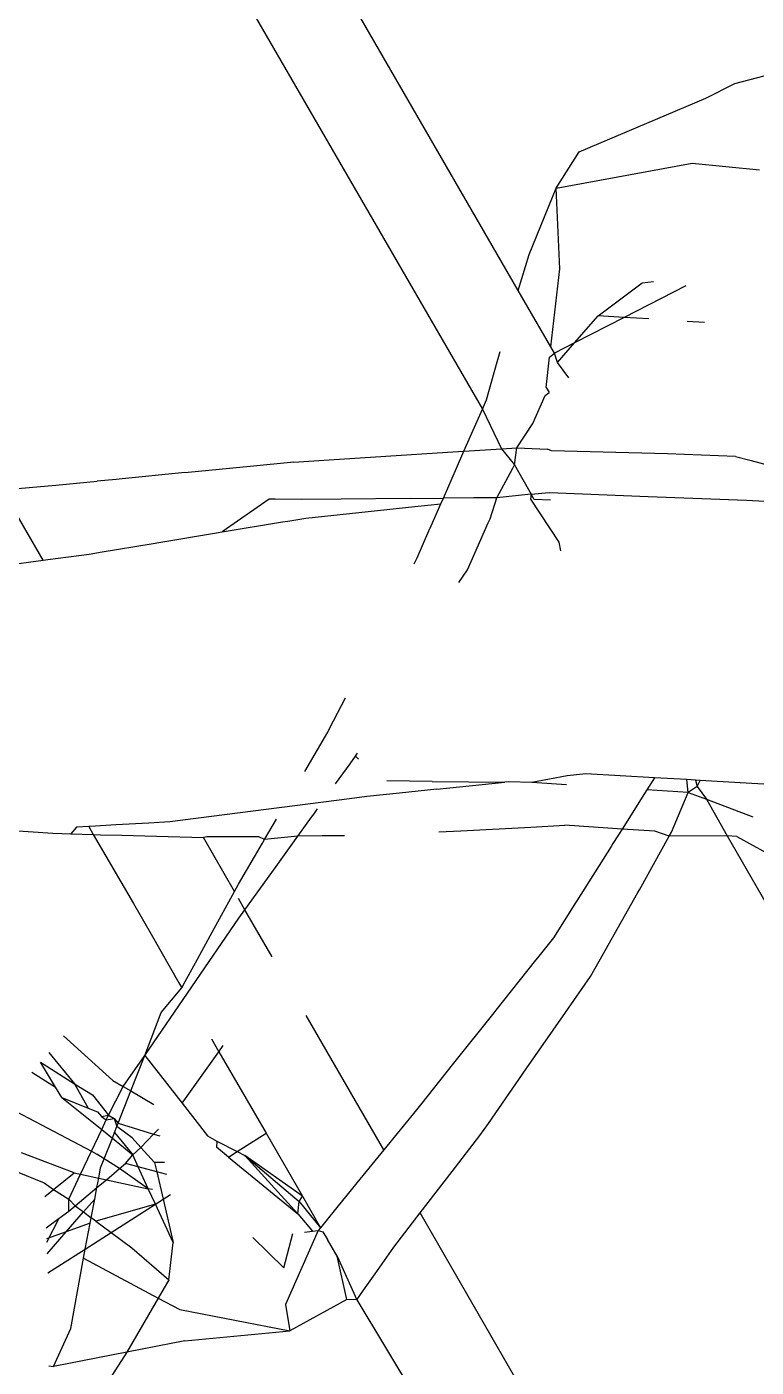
# Model space of a CAD drawing. Header units: inches. Extents: x 3324238 to 135265466, y -1036581 to 20094598.
# Drawn here: x 3354732.8225 to 3354733.0549, y -519084.1146 to -519083.6875 of the extents above; entities that cross this region are included whole.
import ezdxf

# ---------------------------------------------------------------- set-up
doc = ezdxf.new("R2010")
doc.units = ezdxf.units.IN
doc.header["$MEASUREMENT"] = 0
doc.layers.add('FURNITURE', color=32, linetype='Continuous', lineweight=13)

msp = doc.modelspace()

# ---------------------------------------------------------------- linework, layer by layer
for p, q in [((3354731.9465, -519082.04324, 0.00267), (3354732.96768, -519083.80932, 0.00267)), ((3354732.97903, -519083.77154, 0.00267), (3354732.00355, -519082.0823, 0.00267)), ((3354733.04811, -519083.70561, 0.00267), (3354733.0894, -519083.69473, 0.00267)), ((3354733.03885, -519083.71022, 0.00267), (3354733.04811, -519083.70561, 0.00267)), ((3354732.99854, -519083.7273, 0.00267), (3354733.03885, -519083.71022, 0.00267)), ((3354732.99113, -519083.73894, 0.00267), (3354732.99854, -519083.7273, 0.00267)), ((3354732.99113, -519083.73894, 0.00267), (3354733.03452, -519083.73092, 0.00267)), ((3354733.03452, -519083.73092, 0.00267), (3354733.05598, -519083.73312, 0.00267)), ((3354732.98261, -519083.76006, 0.00267), (3354732.99113, -519083.73894, 0.00267)), ((3354732.99231, -519083.7646, 0.00267), (3354732.99113, -519083.73894, 0.00267)), ((3354732.97903, -519083.77154, 0.00267), (3354732.98261, -519083.76006, 0.00267)), ((3354732.98947, -519083.78946, 0.00267), (3354732.99231, -519083.7646, 0.00267)), ((3354733.00457, -519083.77954, 0.00267), (3354733.01854, -519083.76906, 0.00267)), ((3354733.03243, -519083.77002, 0.00267), (3354733.01281, -519083.78008, 0.00267)), ((3354733.01854, -519083.76906, 0.00267), (3354733.0222, -519083.76864, 0.00267)), ((3354732.98947, -519083.78946, 0.00267), (3354732.97903, -519083.77154, 0.00267)), ((3354732.99705, -519083.78816, 0.00267), (3354733.00457, -519083.77954, 0.00267)), ((3354733.01281, -519083.78008, 0.00267), (3354732.99705, -519083.78816, 0.00267)), ((3354733.01281, -519083.78008, 0.00267), (3354733.00457, -519083.77954, 0.00267)), ((3354733.02067, -519083.78059, 0.00267), (3354733.01281, -519083.78008, 0.00267)), ((3354733.03846, -519083.78175, 0.00267), (3354733.03295, -519083.78139, 0.00267)), ((3354732.97272, -519083.7932, 0.00267), (3354732.97338, -519083.7909, 0.00267)), ((3354732.98909, -519083.79273, 0.00267), (3354732.99062, -519083.79145, 0.00267)), ((3354732.99062, -519083.79145, 0.00267), (3354732.98947, -519083.78946, 0.00267)), ((3354732.99705, -519083.78816, 0.00267), (3354732.99062, -519083.79145, 0.00267)), ((3354732.9916, -519083.79441, 0.00267), (3354732.99062, -519083.79145, 0.00267)), ((3354732.9916, -519083.79441, 0.00267), (3354732.99705, -519083.78816, 0.00267)), ((3354732.96897, -519083.80636, 0.00267), (3354732.97241, -519083.79429, 0.00267)), ((3354732.97241, -519083.79429, 0.00267), (3354732.97272, -519083.7932, 0.00267)), ((3354732.98798, -519083.80241, 0.00267), (3354732.98909, -519083.79273, 0.00267)), ((3354732.9952, -519083.79938, 0.00267), (3354732.9916, -519083.79441, 0.00267)), ((3354732.98769, -519083.80492, 0.00267), (3354732.98891, -519083.80402, 0.00267)), ((3354732.98798, -519083.80241, 0.00267), (3354732.98891, -519083.80402, 0.00267)), ((3354732.96768, -519083.80932, 0.00267), (3354732.96897, -519083.80636, 0.00267)), ((3354732.98371, -519083.81385, 0.00267), (3354732.98769, -519083.80492, 0.00267)), ((3354732.96179, -519083.82274, 0.00267), (3354732.96768, -519083.80932, 0.00267)), ((3354732.96768, -519083.80932, 0.00267), (3354732.97376, -519083.82198, 0.00267)), ((3354732.97868, -519083.82166, 0.00267), (3354732.98371, -519083.81385, 0.00267)), ((3354732.97376, -519083.82198, 0.00267), (3354732.97868, -519083.82166, 0.00267)), ((3354732.97784, -519083.82702, 0.00267), (3354732.97868, -519083.82166, 0.00267)), ((3354732.97868, -519083.82166, 0.00267), (3354732.98844, -519083.82204, 0.00267)), ((3354732.90761, -519083.82619, 0.00267), (3354732.89371, -519083.82754, 0.00267)), ((3354732.90761, -519083.82619, 0.00267), (3354732.91561, -519083.82568, 0.00267)), ((3354732.91561, -519083.82568, 0.00267), (3354732.93691, -519083.82432, 0.00267)), ((3354732.93691, -519083.82432, 0.00267), (3354732.95655, -519083.82307, 0.00267)), ((3354732.95655, -519083.82307, 0.00267), (3354732.96179, -519083.82274, 0.00267)), ((3354732.95944, -519083.82808, 0.00267), (3354732.96179, -519083.82274, 0.00267)), ((3354732.96179, -519083.82274, 0.00267), (3354732.97376, -519083.82198, 0.00267)), ((3354732.97376, -519083.82198, 0.00267), (3354732.97784, -519083.82702, 0.00267)), ((3354732.98964, -519083.82264, 0.00267), (3354732.98844, -519083.82204, 0.00267)), ((3354733.02664, -519083.82356, 0.00267), (3354732.98964, -519083.82264, 0.00267)), ((3354733.04831, -519083.82436, 0.00267), (3354733.02664, -519083.82356, 0.00267)), ((3354733.04831, -519083.82436, 0.00267), (3354733.05327, -519083.82569, 0.00267)), ((3354733.05327, -519083.82569, 0.00267), (3354733.06555, -519083.82898, 0.00267)), ((3354732.87196, -519083.82965, 0.00267), (3354732.85296, -519083.83149, 0.00267)), ((3354732.87391, -519083.82946, 0.00267), (3354732.87196, -519083.82965, 0.00267)), ((3354732.89371, -519083.82754, 0.00267), (3354732.87391, -519083.82946, 0.00267)), ((3354732.95523, -519083.83768, 0.00267), (3354732.95944, -519083.82808, 0.00267)), ((3354732.97227, -519083.83754, 0.00267), (3354732.97733, -519083.82816, 0.00267)), ((3354732.97733, -519083.82816, 0.00267), (3354732.97784, -519083.82702, 0.00267)), ((3354732.97784, -519083.82702, 0.00267), (3354732.98324, -519083.83644, 0.00267)), ((3354732.8148, -519083.83505, 0.00267), (3354732.83173, -519083.83349, 0.00267)), ((3354732.83173, -519083.83349, 0.00267), (3354732.84493, -519083.83227, 0.00267)), ((3354732.85104, -519083.83168, 0.00267), (3354732.84493, -519083.83227, 0.00267)), ((3354732.85296, -519083.83149, 0.00267), (3354732.85104, -519083.83168, 0.00267)), ((3354732.82772, -519083.85743, 0.00267), (3354732.8148, -519083.83505, 0.00267)), ((3354732.89973, -519083.83796, 0.00267), (3354732.88477, -519083.84845, 0.00267)), ((3354732.9017, -519083.83798, 0.00267), (3354732.89973, -519083.83796, 0.00267)), ((3354732.91013, -519083.83808, 0.00267), (3354732.9017, -519083.83798, 0.00267)), ((3354732.92271, -519083.83797, 0.00267), (3354732.91013, -519083.83808, 0.00267)), ((3354732.94468, -519083.83778, 0.00267), (3354732.92271, -519083.83797, 0.00267)), ((3354732.94468, -519083.83778, 0.00267), (3354732.95523, -519083.83768, 0.00267)), ((3354732.95444, -519083.83948, 0.00267), (3354732.95523, -519083.83768, 0.00267)), ((3354732.96494, -519083.8376, 0.00267), (3354732.95523, -519083.83768, 0.00267)), ((3354732.97227, -519083.83754, 0.00267), (3354732.96494, -519083.8376, 0.00267)), ((3354732.97015, -519083.84425, 0.00267), (3354732.97227, -519083.83754, 0.00267)), ((3354732.98218, -519083.83656, 0.00267), (3354732.97227, -519083.83754, 0.00267)), ((3354732.98324, -519083.83644, 0.00267), (3354732.98218, -519083.83656, 0.00267)), ((3354732.98324, -519083.83644, 0.00267), (3354732.98301, -519083.838, 0.00267)), ((3354732.98301, -519083.838, 0.00267), (3354732.99199, -519083.85169, 0.00267)), ((3354732.98324, -519083.83644, 0.00267), (3354732.9889, -519083.83585, 0.00267)), ((3354732.98416, -519083.83805, 0.00267), (3354732.98324, -519083.83644, 0.00267)), ((3354732.98937, -519083.83827, 0.00267), (3354732.98416, -519083.83805, 0.00267)), ((3354732.9889, -519083.83585, 0.00267), (3354732.99172, -519083.83596, 0.00267)), ((3354732.99172, -519083.83596, 0.00267), (3354733.02045, -519083.83711, 0.00267)), ((3354733.02045, -519083.83711, 0.00267), (3354733.05179, -519083.83836, 0.00267)), ((3354733.05179, -519083.83836, 0.00267), (3354733.05762, -519083.8386, 0.00267)), ((3354732.91144, -519083.84402, 0.00267), (3354732.92536, -519083.84255, 0.00267)), ((3354732.92536, -519083.84255, 0.00267), (3354732.94617, -519083.84036, 0.00267)), ((3354732.94617, -519083.84036, 0.00267), (3354732.95444, -519083.83948, 0.00267)), ((3354732.95134, -519083.84654, 0.00267), (3354732.95444, -519083.83948, 0.00267)), ((3354732.88477, -519083.84845, 0.00267), (3354732.90395, -519083.84526, 0.00267)), ((3354732.90395, -519083.84526, 0.00267), (3354732.9057, -519083.84497, 0.00267)), ((3354732.9057, -519083.84497, 0.00267), (3354732.91144, -519083.84402, 0.00267)), ((3354732.95065, -519083.84811, 0.00267), (3354732.95134, -519083.84654, 0.00267)), ((3354732.96288, -519083.86055, 0.00267), (3354732.96955, -519083.84559, 0.00267)), ((3354732.96955, -519083.84559, 0.00267), (3354732.97015, -519083.84425, 0.00267)), ((3354732.86283, -519083.85209, 0.00267), (3354732.86458, -519083.8518, 0.00267)), ((3354732.86458, -519083.8518, 0.00267), (3354732.88299, -519083.84874, 0.00267)), ((3354732.88299, -519083.84874, 0.00267), (3354732.88477, -519083.84845, 0.00267)), ((3354732.94689, -519083.85669, 0.00267), (3354732.95065, -519083.84811, 0.00267)), ((3354732.99199, -519083.85169, 0.00267), (3354732.99254, -519083.85449, 0.00267)), ((3354732.8292, -519083.85724, 0.00267), (3354732.84236, -519083.85548, 0.00267)), ((3354732.84236, -519083.85548, 0.00267), (3354732.84425, -519083.85517, 0.00267)), ((3354732.84425, -519083.85517, 0.00267), (3354732.84589, -519083.8549, 0.00267)), ((3354732.84589, -519083.8549, 0.00267), (3354732.86283, -519083.85209, 0.00267)), ((3354732.81535, -519083.85908, 0.00267), (3354732.82772, -519083.85743, 0.00267)), ((3354732.82772, -519083.85743, 0.00267), (3354732.8292, -519083.85724, 0.00267)), ((3354732.94594, -519083.85855, 0.00267), (3354732.94689, -519083.85669, 0.00267)), ((3354732.96014, -519083.86453, 0.00267), (3354732.96288, -519083.86055, 0.00267)), ((3354732.919, -519083.9111, 0.00267), (3354732.92401, -519083.90132, 0.00267)), ((3354732.91842, -519083.91223, 0.00267), (3354732.919, -519083.9111, 0.00267)), ((3354732.91107, -519083.92473, 0.00267), (3354732.91842, -519083.91223, 0.00267)), ((3354732.92549, -519083.92234, 0.00267), (3354732.92723, -519083.91993, 0.00267)), ((3354732.92723, -519083.91993, 0.00267), (3354732.92783, -519083.91893, 0.00267)), ((3354732.92723, -519083.91993, 0.00267), (3354732.92825, -519083.92085, 0.00267)), ((3354732.9209, -519083.92872, 0.00267), (3354732.92549, -519083.92234, 0.00267)), ((3354732.95168, -519083.92791, 0.00267), (3354732.9372, -519083.92775, 0.00267)), ((3354732.95168, -519083.92791, 0.00267), (3354732.97481, -519083.92818, 0.00267)), ((3354732.95314, -519083.93044, 0.00267), (3354732.97481, -519083.92818, 0.00267)), ((3354732.97606, -519083.92805, 0.00267), (3354732.97481, -519083.92818, 0.00267)), ((3354732.98337, -519083.92825, 0.00267), (3354732.97606, -519083.92805, 0.00267)), ((3354732.99472, -519083.9261, 0.00267), (3354732.98337, -519083.92825, 0.00267)), ((3354732.99448, -519083.92896, 0.00267), (3354732.98337, -519083.92825, 0.00267)), ((3354733.00061, -519083.92549, 0.00267), (3354732.99472, -519083.9261, 0.00267)), ((3354733.02253, -519083.92676, 0.00267), (3354733.00061, -519083.92549, 0.00267)), ((3354733.02253, -519083.92676, 0.00267), (3354733.0201, -519083.93061, 0.00267)), ((3354733.03281, -519083.92736, 0.00267), (3354733.02253, -519083.92676, 0.00267)), ((3354733.03324, -519083.93146, 0.00267), (3354733.03281, -519083.92736, 0.00267)), ((3354733.0355, -519083.92751, 0.00267), (3354733.03281, -519083.92736, 0.00267)), ((3354733.0355, -519083.92751, 0.00267), (3354733.03612, -519083.92954, 0.00267)), ((3354733.03703, -519083.9276, 0.00267), (3354733.0355, -519083.92751, 0.00267)), ((3354733.03612, -519083.92954, 0.00267), (3354733.03703, -519083.9276, 0.00267)), ((3354733.04983, -519083.92834, 0.00267), (3354733.03703, -519083.9276, 0.00267)), ((3354733.06109, -519083.92899, 0.00267), (3354733.04983, -519083.92834, 0.00267)), ((3354732.93083, -519083.93276, 0.00267), (3354732.92534, -519083.93346, 0.00267)), ((3354732.94126, -519083.93167, 0.00267), (3354732.93083, -519083.93276, 0.00267)), ((3354732.95314, -519083.93044, 0.00267), (3354732.94126, -519083.93167, 0.00267)), ((3354733.01934, -519083.93181, 0.00267), (3354733.01221, -519083.94309, 0.00267)), ((3354733.0201, -519083.93061, 0.00267), (3354733.01934, -519083.93181, 0.00267)), ((3354733.03324, -519083.93146, 0.00267), (3354733.0201, -519083.93061, 0.00267)), ((3354733.02795, -519083.9441, 0.00267), (3354733.03324, -519083.93146, 0.00267)), ((3354733.03612, -519083.92954, 0.00267), (3354733.03324, -519083.93146, 0.00267)), ((3354733.03324, -519083.93146, 0.00267), (3354733.03901, -519083.93363, 0.00267)), ((3354733.03612, -519083.92954, 0.00267), (3354733.03901, -519083.93363, 0.00267)), ((3354732.92534, -519083.93346, 0.00267), (3354732.86811, -519083.94081, 0.00267)), ((3354732.91403, -519083.93825, 0.00267), (3354732.91515, -519083.9367, 0.00267)), ((3354733.03901, -519083.93363, 0.00267), (3354733.05379, -519083.93921, 0.00267)), ((3354733.03901, -519083.93363, 0.00267), (3354733.04568, -519083.94525, 0.00267)), ((3354732.86145, -519083.94119, 0.00267), (3354732.85092, -519083.94179, 0.00267)), ((3354732.86811, -519083.94081, 0.00267), (3354732.86145, -519083.94119, 0.00267)), ((3354732.89829, -519083.94645, 0.00267), (3354732.9021, -519083.93998, 0.00267)), ((3354732.90887, -519083.94542, 0.00267), (3354732.91323, -519083.93936, 0.00267)), ((3354732.91323, -519083.93936, 0.00267), (3354732.91403, -519083.93825, 0.00267)), ((3354732.81516, -519083.94333, 0.00267), (3354732.83082, -519083.94446, 0.00267)), ((3354732.83082, -519083.94446, 0.00267), (3354732.83655, -519083.94463, 0.00267)), ((3354732.8384, -519083.94251, 0.00267), (3354732.83655, -519083.94463, 0.00267)), ((3354732.83655, -519083.94463, 0.00267), (3354732.84371, -519083.94483, 0.00267)), ((3354732.84224, -519083.94229, 0.00267), (3354732.8384, -519083.94251, 0.00267)), ((3354732.84443, -519083.94216, 0.00267), (3354732.84224, -519083.94229, 0.00267)), ((3354732.84224, -519083.94229, 0.00267), (3354732.84371, -519083.94483, 0.00267)), ((3354732.84371, -519083.94483, 0.00267), (3354732.85657, -519083.96685, 0.00267)), ((3354732.84371, -519083.94483, 0.00267), (3354732.84601, -519083.9449, 0.00267)), ((3354732.85092, -519083.94179, 0.00267), (3354732.84443, -519083.94216, 0.00267)), ((3354732.84601, -519083.9449, 0.00267), (3354732.85282, -519083.9451, 0.00267)), ((3354732.85282, -519083.9451, 0.00267), (3354732.86389, -519083.94541, 0.00267)), ((3354732.86389, -519083.94541, 0.00267), (3354732.87878, -519083.94584, 0.00267)), ((3354732.87983, -519083.94558, 0.00267), (3354732.87878, -519083.94584, 0.00267)), ((3354732.89648, -519083.94559, 0.00267), (3354732.87983, -519083.94558, 0.00267)), ((3354732.89829, -519083.94645, 0.00267), (3354732.89648, -519083.94559, 0.00267)), ((3354732.90887, -519083.94542, 0.00267), (3354732.89829, -519083.94645, 0.00267)), ((3354732.90194, -519083.95505, 0.00267), (3354732.90887, -519083.94542, 0.00267)), ((3354732.91667, -519083.94531, 0.00267), (3354732.90887, -519083.94542, 0.00267)), ((3354732.92371, -519083.94521, 0.00267), (3354732.91667, -519083.94531, 0.00267)), ((3354732.95374, -519083.94399, 0.00267), (3354732.96076, -519083.94363, 0.00267)), ((3354732.96076, -519083.94363, 0.00267), (3354732.98306, -519083.94246, 0.00267)), ((3354732.98306, -519083.94246, 0.00267), (3354732.99389, -519083.9419, 0.00267)), ((3354733.01221, -519083.94309, 0.00267), (3354732.99389, -519083.9419, 0.00267)), ((3354733.01221, -519083.94309, 0.00267), (3354733.00927, -519083.94774, 0.00267)), ((3354733.02261, -519083.94376, 0.00267), (3354733.01221, -519083.94309, 0.00267)), ((3354733.01767, -519083.96242, 0.00267), (3354733.02721, -519083.94542, 0.00267)), ((3354733.02721, -519083.94542, 0.00267), (3354733.02261, -519083.94376, 0.00267)), ((3354733.02721, -519083.94542, 0.00267), (3354733.02795, -519083.9441, 0.00267)), ((3354733.04568, -519083.94525, 0.00267), (3354733.02721, -519083.94542, 0.00267)), ((3354733.04568, -519083.94525, 0.00267), (3354733.15945, -519084.14352, 0.00267)), ((3354733.04877, -519083.94545, 0.00267), (3354733.04568, -519083.94525, 0.00267)), ((3354733.04877, -519083.94545, 0.00267), (3354733.06492, -519083.95447, 0.00267)), ((3354732.88867, -519083.96297, 0.00267), (3354732.87878, -519083.94584, 0.00267)), ((3354732.88993, -519083.96067, 0.00267), (3354732.89763, -519083.94758, 0.00267)), ((3354732.89763, -519083.94758, 0.00267), (3354732.89829, -519083.94645, 0.00267)), ((3354733.00871, -519083.94863, 0.00267), (3354732.99775, -519083.96596, 0.00267)), ((3354733.00927, -519083.94774, 0.00267), (3354733.00871, -519083.94863, 0.00267)), ((3354732.89203, -519083.9688, 0.00267), (3354732.90194, -519083.95505, 0.00267)), ((3354732.88867, -519083.96297, 0.00267), (3354732.88993, -519083.96067, 0.00267)), ((3354733.01718, -519083.9633, 0.00267), (3354733.01767, -519083.96242, 0.00267)), ((3354732.85657, -519083.96685, 0.00267), (3354732.8622, -519083.97661, 0.00267)), ((3354732.88155, -519083.976, 0.00267), (3354732.88867, -519083.96297, 0.00267)), ((3354732.89203, -519083.9688, 0.00267), (3354732.89, -519083.96527, 0.00267)), ((3354732.99716, -519083.96689, 0.00267), (3354732.99029, -519083.97777, 0.00267)), ((3354732.99775, -519083.96596, 0.00267), (3354732.99716, -519083.96689, 0.00267)), ((3354733.0068, -519083.98179, 0.00267), (3354733.01718, -519083.9633, 0.00267)), ((3354732.8901, -519083.97149, 0.00267), (3354732.89203, -519083.9688, 0.00267)), ((3354732.9007, -519083.9838, 0.00267), (3354732.89203, -519083.9688, 0.00267)), ((3354732.86015, -519084.0152, 0.00267), (3354732.8901, -519083.97149, 0.00267)), ((3354732.8622, -519083.97661, 0.00267), (3354732.871, -519083.99209, 0.00267)), ((3354732.87627, -519083.98569, 0.00267), (3354732.88155, -519083.976, 0.00267)), ((3354732.99029, -519083.97777, 0.00267), (3354732.98525, -519083.9841, 0.00267)), ((3354732.98525, -519083.9841, 0.00267), (3354732.9846, -519083.98491, 0.00267)), ((3354733.00215, -519083.99009, 0.00267), (3354733.00629, -519083.9827, 0.00267)), ((3354733.00629, -519083.9827, 0.00267), (3354733.0068, -519083.98179, 0.00267)), ((3354732.87301, -519083.99165, 0.00267), (3354732.87627, -519083.98569, 0.00267)), ((3354732.9846, -519083.98491, 0.00267), (3354732.97191, -519084.00085, 0.00267)), ((3354732.871, -519083.99209, 0.00267), (3354732.87191, -519083.99366, 0.00267)), ((3354732.87191, -519083.99366, 0.00267), (3354732.87301, -519083.99165, 0.00267)), ((3354732.99419, -519084.00152, 0.00267), (3354733.00215, -519083.99009, 0.00267)), ((3354732.86532, -519084.00152, 0.00267), (3354732.87191, -519083.99366, 0.00267)), ((3354732.97191, -519084.00085, 0.00267), (3354732.97129, -519084.00163, 0.00267)), ((3354732.86015, -519084.0152, 0.00267), (3354732.86532, -519084.00152, 0.00267)), ((3354732.93624, -519084.04534, 0.00267), (3354732.9115, -519084.0025, 0.00267)), ((3354732.97129, -519084.00163, 0.00267), (3354732.95848, -519084.01771, 0.00267)), ((3354732.98163, -519084.01955, 0.00267), (3354732.99419, -519084.00152, 0.00267)), ((3354732.84993, -519084.02317, 0.00267), (3354732.83417, -519084.00896, 0.00267)), ((3354732.872, -519084.03042, 0.00267), (3354732.88367, -519084.01403, 0.00267)), ((3354732.88132, -519084.00996, 0.00267), (3354732.88367, -519084.01403, 0.00267)), ((3354732.88367, -519084.01403, 0.00267), (3354732.88508, -519084.01205, 0.00267)), ((3354732.88367, -519084.01403, 0.00267), (3354732.89876, -519084.03997, 0.00267)), ((3354732.82686, -519084.01741, 0.00267), (3354732.83776, -519084.02426, 0.00267)), ((3354732.83172, -519084.02536, 0.00267), (3354732.82686, -519084.01741, 0.00267)), ((3354732.82959, -519084.01425, 0.00267), (3354732.83776, -519084.02426, 0.00267)), ((3354732.85321, -519084.02509, 0.00267), (3354732.86015, -519084.0152, 0.00267)), ((3354732.85569, -519084.02654, 0.00267), (3354732.86015, -519084.0152, 0.00267)), ((3354732.86015, -519084.0152, 0.00267), (3354732.872, -519084.03042, 0.00267)), ((3354732.95848, -519084.01771, 0.00267), (3354732.94791, -519084.03099, 0.00267)), ((3354732.82417, -519084.02051, 0.00267), (3354732.83172, -519084.02536, 0.00267)), ((3354732.96956, -519084.03689, 0.00267), (3354732.98163, -519084.01955, 0.00267)), ((3354732.83374, -519084.02866, 0.00267), (3354732.83172, -519084.02536, 0.00267)), ((3354732.83776, -519084.02426, 0.00267), (3354732.84342, -519084.02782, 0.00267)), ((3354732.83776, -519084.02426, 0.00267), (3354732.84204, -519084.03199, 0.00267)), ((3354732.84851, -519084.03424, 0.00267), (3354732.85321, -519084.02509, 0.00267)), ((3354732.84993, -519084.02317, 0.00267), (3354732.85321, -519084.02509, 0.00267)), ((3354732.85167, -519084.03678, 0.00267), (3354732.85569, -519084.02654, 0.00267)), ((3354732.85321, -519084.02509, 0.00267), (3354732.85569, -519084.02654, 0.00267)), ((3354732.85569, -519084.02654, 0.00267), (3354732.86303, -519084.03084, 0.00267)), ((3354732.81516, -519084.03092, 0.00267), (3354732.84313, -519084.04572, 0.00267)), ((3354732.83374, -519084.02866, 0.00267), (3354732.84204, -519084.03199, 0.00267)), ((3354732.83374, -519084.02866, 0.00267), (3354732.84638, -519084.03879, 0.00267)), ((3354732.84342, -519084.02782, 0.00267), (3354732.84851, -519084.03424, 0.00267)), ((3354732.872, -519084.03042, 0.00267), (3354732.88011, -519084.04083, 0.00267)), ((3354732.94791, -519084.03099, 0.00267), (3354732.94667, -519084.03251, 0.00267)), ((3354732.84204, -519084.03199, 0.00267), (3354732.84505, -519084.0332, 0.00267)), ((3354732.84505, -519084.0332, 0.00267), (3354732.8463, -519084.03473, 0.00267)), ((3354732.8463, -519084.03473, 0.00267), (3354732.84851, -519084.03424, 0.00267)), ((3354732.8463, -519084.03473, 0.00267), (3354732.84783, -519084.03571, 0.00267)), ((3354732.84783, -519084.03571, 0.00267), (3354732.84851, -519084.03424, 0.00267)), ((3354732.84783, -519084.03571, 0.00267), (3354732.85031, -519084.0353, 0.00267)), ((3354732.84851, -519084.03424, 0.00267), (3354732.85031, -519084.0353, 0.00267)), ((3354732.85031, -519084.0353, 0.00267), (3354732.85117, -519084.03786, 0.00267)), ((3354732.85031, -519084.0353, 0.00267), (3354732.85167, -519084.03678, 0.00267)), ((3354732.94667, -519084.03251, 0.00267), (3354732.93624, -519084.04534, 0.00267)), ((3354732.84313, -519084.04572, 0.00267), (3354732.84638, -519084.03879, 0.00267)), ((3354732.84638, -519084.03879, 0.00267), (3354732.84783, -519084.03571, 0.00267)), ((3354732.84638, -519084.03879, 0.00267), (3354732.84978, -519084.04159, 0.00267)), ((3354732.85047, -519084.03983, 0.00267), (3354732.85117, -519084.03786, 0.00267)), ((3354732.85117, -519084.03786, 0.00267), (3354732.85167, -519084.03678, 0.00267)), ((3354732.85605, -519084.04153, 0.00267), (3354732.85117, -519084.03786, 0.00267)), ((3354732.85167, -519084.03678, 0.00267), (3354732.86293, -519084.04036, 0.00267)), ((3354732.86293, -519084.04036, 0.00267), (3354732.86448, -519084.03873, 0.00267)), ((3354732.96687, -519084.04076, 0.00267), (3354732.96956, -519084.03689, 0.00267)), ((3354732.8472, -519084.04813, 0.00267), (3354732.84978, -519084.04159, 0.00267)), ((3354732.84978, -519084.04159, 0.00267), (3354732.85047, -519084.03983, 0.00267)), ((3354732.84978, -519084.04159, 0.00267), (3354732.85626, -519084.04693, 0.00267)), ((3354732.85047, -519084.03983, 0.00267), (3354732.85626, -519084.04693, 0.00267)), ((3354732.85887, -519084.0446, 0.00267), (3354732.85605, -519084.04153, 0.00267)), ((3354732.85887, -519084.0446, 0.00267), (3354732.86293, -519084.04036, 0.00267)), ((3354732.86293, -519084.04036, 0.00267), (3354732.86487, -519084.0408, 0.00267)), ((3354732.88011, -519084.04083, 0.00267), (3354732.8831, -519084.04258, 0.00267)), ((3354732.8831, -519084.04258, 0.00267), (3354732.88293, -519084.04445, 0.00267)), ((3354732.8831, -519084.04258, 0.00267), (3354732.88957, -519084.04586, 0.00267)), ((3354732.88957, -519084.04586, 0.00267), (3354732.89876, -519084.03997, 0.00267)), ((3354732.89876, -519084.03997, 0.00267), (3354732.91034, -519084.06004, 0.00267)), ((3354732.95804, -519084.0522, 0.00267), (3354732.96687, -519084.04076, 0.00267)), ((3354732.80251, -519084.04553, 0.00267), (3354732.8281, -519084.05579, 0.00267)), ((3354732.83759, -519084.05261, 0.00267), (3354732.82089, -519084.04623, 0.00267)), ((3354732.83969, -519084.05306, 0.00267), (3354732.84313, -519084.04572, 0.00267)), ((3354732.84313, -519084.04572, 0.00267), (3354732.84487, -519084.04664, 0.00267)), ((3354732.8472, -519084.04813, 0.00267), (3354732.84487, -519084.04664, 0.00267)), ((3354732.84606, -519084.05104, 0.00267), (3354732.8472, -519084.04813, 0.00267)), ((3354732.85211, -519084.05127, 0.00267), (3354732.8472, -519084.04813, 0.00267)), ((3354732.85402, -519084.04967, 0.00267), (3354732.85626, -519084.04693, 0.00267)), ((3354732.85626, -519084.04693, 0.00267), (3354732.85887, -519084.0446, 0.00267)), ((3354732.85803, -519084.05075, 0.00267), (3354732.85626, -519084.04693, 0.00267)), ((3354732.86326, -519084.04937, 0.00267), (3354732.85887, -519084.0446, 0.00267)), ((3354732.88681, -519084.04763, 0.00267), (3354732.88293, -519084.04445, 0.00267)), ((3354732.88681, -519084.04763, 0.00267), (3354732.88957, -519084.04586, 0.00267)), ((3354732.88681, -519084.04763, 0.00267), (3354732.90886, -519084.06571, 0.00267)), ((3354732.88957, -519084.04586, 0.00267), (3354732.89195, -519084.04707, 0.00267)), ((3354732.89195, -519084.04707, 0.00267), (3354732.90934, -519084.06182, 0.00267)), ((3354732.90886, -519084.06571, 0.00267), (3354732.89195, -519084.04707, 0.00267)), ((3354732.91034, -519084.06004, 0.00267), (3354732.89195, -519084.04707, 0.00267)), ((3354732.93624, -519084.04534, 0.00267), (3354732.92768, -519084.05587, 0.00267)), ((3354732.84544, -519084.0543, 0.00267), (3354732.84606, -519084.05104, 0.00267)), ((3354732.84787, -519084.05482, 0.00267), (3354732.85211, -519084.05127, 0.00267)), ((3354732.85211, -519084.05127, 0.00267), (3354732.85402, -519084.04967, 0.00267)), ((3354732.86123, -519084.05768, 0.00267), (3354732.85211, -519084.05127, 0.00267)), ((3354732.85803, -519084.05075, 0.00267), (3354732.85402, -519084.04967, 0.00267)), ((3354732.86123, -519084.05768, 0.00267), (3354732.85803, -519084.05075, 0.00267)), ((3354732.86395, -519084.05235, 0.00267), (3354732.85803, -519084.05075, 0.00267)), ((3354732.86644, -519084.04936, 0.00267), (3354732.86326, -519084.04937, 0.00267)), ((3354732.86326, -519084.04937, 0.00267), (3354732.86395, -519084.05235, 0.00267)), ((3354732.86395, -519084.05235, 0.00267), (3354732.86595, -519084.06101, 0.00267)), ((3354732.86715, -519084.05321, 0.00267), (3354732.86395, -519084.05235, 0.00267)), ((3354732.94783, -519084.06542, 0.00267), (3354732.95804, -519084.0522, 0.00267)), ((3354732.8281, -519084.05579, 0.00267), (3354732.83101, -519084.05795, 0.00267)), ((3354732.83101, -519084.05795, 0.00267), (3354732.83759, -519084.05261, 0.00267)), ((3354732.83595, -519084.06104, 0.00267), (3354732.83969, -519084.05306, 0.00267)), ((3354732.83759, -519084.05261, 0.00267), (3354732.83969, -519084.05306, 0.00267)), ((3354732.83969, -519084.05306, 0.00267), (3354732.84544, -519084.0543, 0.00267)), ((3354732.84487, -519084.05733, 0.00267), (3354732.84544, -519084.0543, 0.00267)), ((3354732.84487, -519084.05733, 0.00267), (3354732.84787, -519084.05482, 0.00267)), ((3354732.84544, -519084.0543, 0.00267), (3354732.84787, -519084.05482, 0.00267)), ((3354732.84787, -519084.05482, 0.00267), (3354732.86123, -519084.05768, 0.00267)), ((3354732.92768, -519084.05587, 0.00267), (3354732.92132, -519084.0637, 0.00267)), ((3354732.82828, -519084.06016, 0.00267), (3354732.83101, -519084.05795, 0.00267)), ((3354732.83101, -519084.05795, 0.00267), (3354732.83595, -519084.06104, 0.00267)), ((3354732.83593, -519084.0648, 0.00267), (3354732.83595, -519084.06104, 0.00267)), ((3354732.83595, -519084.06104, 0.00267), (3354732.83794, -519084.06312, 0.00267)), ((3354732.83794, -519084.06312, 0.00267), (3354732.84487, -519084.05733, 0.00267)), ((3354732.8406, -519084.06509, 0.00267), (3354732.84418, -519084.06098, 0.00267)), ((3354732.84305, -519084.06692, 0.00267), (3354732.84418, -519084.06098, 0.00267)), ((3354732.84418, -519084.06098, 0.00267), (3354732.84487, -519084.05733, 0.00267)), ((3354732.8635, -519084.06259, 0.00267), (3354732.86123, -519084.05768, 0.00267)), ((3354732.86261, -519084.05798, 0.00267), (3354732.86123, -519084.05768, 0.00267)), ((3354732.8635, -519084.06259, 0.00267), (3354732.86595, -519084.06101, 0.00267)), ((3354732.86595, -519084.06101, 0.00267), (3354732.86831, -519084.0595, 0.00267)), ((3354732.86595, -519084.06101, 0.00267), (3354732.86914, -519084.07479, 0.00267)), ((3354732.90934, -519084.06182, 0.00267), (3354732.91034, -519084.06004, 0.00267)), ((3354732.91034, -519084.06004, 0.00267), (3354732.91608, -519084.07014, 0.00267)), ((3354732.83284, -519084.06708, 0.00267), (3354732.83593, -519084.0648, 0.00267)), ((3354732.83504, -519084.07148, 0.00267), (3354732.8406, -519084.06509, 0.00267)), ((3354732.83593, -519084.0648, 0.00267), (3354732.83794, -519084.06312, 0.00267)), ((3354732.83794, -519084.06312, 0.00267), (3354732.8406, -519084.06509, 0.00267)), ((3354732.8406, -519084.06509, 0.00267), (3354732.84305, -519084.06692, 0.00267)), ((3354732.8635, -519084.06259, 0.00267), (3354732.84457, -519084.06805, 0.00267)), ((3354732.84939, -519084.07164, 0.00267), (3354732.8635, -519084.06259, 0.00267)), ((3354732.86914, -519084.07479, 0.00267), (3354732.8635, -519084.06259, 0.00267)), ((3354732.90886, -519084.06571, 0.00267), (3354732.90934, -519084.06182, 0.00267)), ((3354732.90934, -519084.06182, 0.00267), (3354732.91608, -519084.07014, 0.00267)), ((3354732.92132, -519084.0637, 0.00267), (3354732.9174, -519084.06852, 0.00267)), ((3354732.82869, -519084.07013, 0.00267), (3354732.83284, -519084.06708, 0.00267)), ((3354732.82888, -519084.07477, 0.00267), (3354732.83284, -519084.06708, 0.00267)), ((3354732.84271, -519084.06872, 0.00267), (3354732.83504, -519084.07148, 0.00267)), ((3354732.84115, -519084.07692, 0.00267), (3354732.84271, -519084.06872, 0.00267)), ((3354732.84271, -519084.06872, 0.00267), (3354732.84305, -519084.06692, 0.00267)), ((3354732.84457, -519084.06805, 0.00267), (3354732.84305, -519084.06692, 0.00267)), ((3354732.84457, -519084.06805, 0.00267), (3354732.84939, -519084.07164, 0.00267)), ((3354732.90886, -519084.06571, 0.00267), (3354732.91354, -519084.07123, 0.00267)), ((3354732.9174, -519084.06852, 0.00267), (3354732.91608, -519084.07014, 0.00267)), ((3354732.93946, -519084.07627, 0.00267), (3354732.94783, -519084.06542, 0.00267)), ((3354733.03458, -519084.21561, 0.00267), (3354732.94783, -519084.06542, 0.00267)), ((3354732.83504, -519084.07148, 0.00267), (3354732.82883, -519084.07371, 0.00267)), ((3354732.82903, -519084.07839, 0.00267), (3354732.83504, -519084.07148, 0.00267)), ((3354732.84115, -519084.07692, 0.00267), (3354732.84939, -519084.07164, 0.00267)), ((3354732.84939, -519084.07164, 0.00267), (3354732.85597, -519084.07653, 0.00267)), ((3354732.90437, -519084.08295, 0.00267), (3354732.89457, -519084.07329, 0.00267)), ((3354732.90437, -519084.08295, 0.00267), (3354732.90725, -519084.07192, 0.00267)), ((3354732.91535, -519084.07103, 0.00267), (3354732.90495, -519084.09454, 0.00267)), ((3354732.91102, -519084.07151, 0.00267), (3354732.91354, -519084.07123, 0.00267)), ((3354732.91354, -519084.07123, 0.00267), (3354732.91535, -519084.07103, 0.00267)), ((3354732.91608, -519084.07014, 0.00267), (3354732.91535, -519084.07103, 0.00267)), ((3354732.91535, -519084.07103, 0.00267), (3354732.91679, -519084.07138, 0.00267)), ((3354732.91679, -519084.07138, 0.00267), (3354732.9183, -519084.07384, 0.00267)), ((3354732.92137, -519084.07917, 0.00267), (3354732.9183, -519084.07384, 0.00267)), ((3354732.82928, -519084.08454, 0.00267), (3354732.84115, -519084.07692, 0.00267)), ((3354732.84061, -519084.07977, 0.00267), (3354732.84115, -519084.07692, 0.00267)), ((3354732.85597, -519084.07653, 0.00267), (3354732.86782, -519084.0867, 0.00267)), ((3354732.86782, -519084.0867, 0.00267), (3354732.86914, -519084.07479, 0.00267)), ((3354732.9335, -519084.08479, 0.00267), (3354732.93946, -519084.07627, 0.00267)), ((3354732.83656, -519084.10218, 0.00267), (3354732.84061, -519084.07977, 0.00267)), ((3354732.84061, -519084.07977, 0.00267), (3354732.86442, -519084.09253, 0.00267)), ((3354732.92446, -519084.09301, 0.00267), (3354732.92137, -519084.07917, 0.00267)), ((3354732.92137, -519084.07917, 0.00267), (3354732.92766, -519084.09315, 0.00267)), ((3354732.86782, -519084.0867, 0.00267), (3354732.86442, -519084.09253, 0.00267)), ((3354732.92983, -519084.09004, 0.00267), (3354732.9335, -519084.08479, 0.00267)), ((3354732.92766, -519084.09315, 0.00267), (3354732.92983, -519084.09004, 0.00267)), ((3354732.86442, -519084.09253, 0.00267), (3354732.85435, -519084.10982, 0.00267)), ((3354732.86442, -519084.09253, 0.00267), (3354732.87124, -519084.09618, 0.00267)), ((3354732.90495, -519084.09454, 0.00267), (3354732.90635, -519084.10301, 0.00267)), ((3354732.92446, -519084.09301, 0.00267), (3354732.90635, -519084.10301, 0.00267)), ((3354732.92766, -519084.09315, 0.00267), (3354732.92446, -519084.09301, 0.00267)), ((3354732.92766, -519084.09315, 0.00267), (3354732.96586, -519084.15627, 0.00267)), ((3354732.87124, -519084.09618, 0.00267), (3354732.90635, -519084.10301, 0.00267)), ((3354732.83106, -519084.11438, 0.00267), (3354732.83656, -519084.10218, 0.00267)), ((3354732.87292, -519084.10618, 0.00267), (3354732.90635, -519084.10301, 0.00267)), ((3354732.87292, -519084.10618, 0.00267), (3354732.85435, -519084.10982, 0.00267)), ((3354732.85435, -519084.10982, 0.00267), (3354732.83106, -519084.11438, 0.00267)), ((3354732.85435, -519084.10982, 0.00267), (3354732.84376, -519084.12628, 0.00267)), ((3354732.82956, -519084.11416, 0.00267), (3354732.83106, -519084.11438, 0.00267))]:
    msp.add_line(p, q)
at = {"layer": 'FURNITURE', "lineweight": 30}
msp.add_arc((3354732.75313, -519086.61744, 0.00267), 12.0161, 2.966283, 177.033717, dxfattribs=at)

doc.saveas('drawing.dxf')
